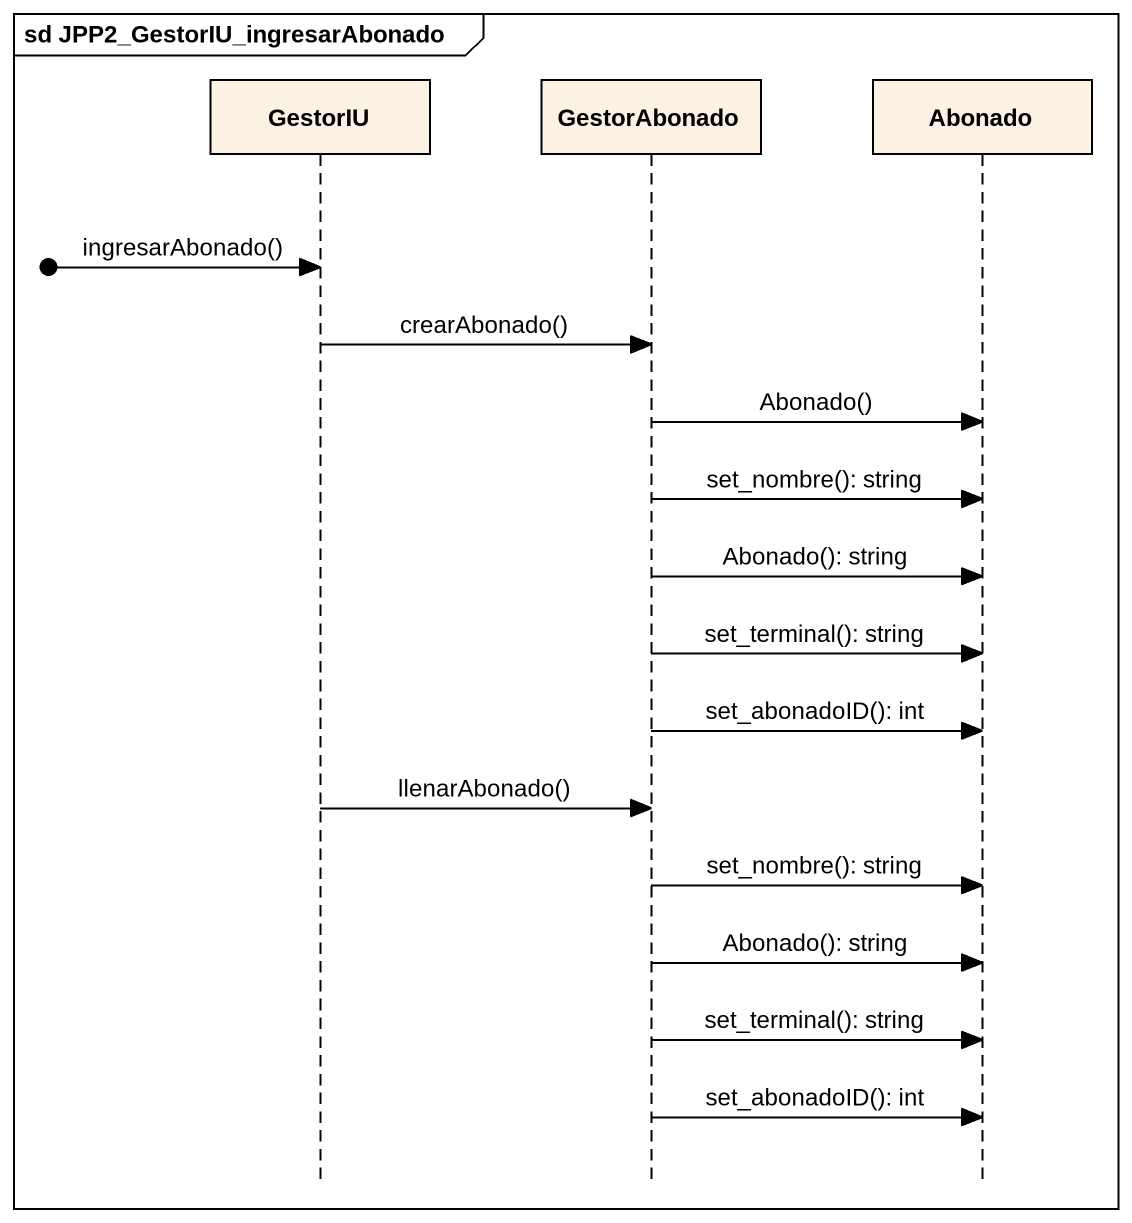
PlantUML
@startuml
mainframe sd JPP2_GestorIU_ingresarAbonado
hide footbox
participant GestorIU
participant GestorAbonado
participant Abonado

[o-> GestorIU : ingresarAbonado()
GestorIU -> GestorAbonado : crearAbonado()
GestorAbonado -> Abonado : Abonado()
GestorAbonado -> Abonado : set_nombre(): string
GestorAbonado -> Abonado : Abonado(): string
GestorAbonado -> Abonado : set_terminal(): string
GestorAbonado -> Abonado : set_abonadoID(): int
GestorIU -> GestorAbonado : llenarAbonado()
GestorAbonado -> Abonado : set_nombre(): string
GestorAbonado -> Abonado : Abonado(): string
GestorAbonado -> Abonado : set_terminal(): string
GestorAbonado -> Abonado : set_abonadoID(): int
@enduml
